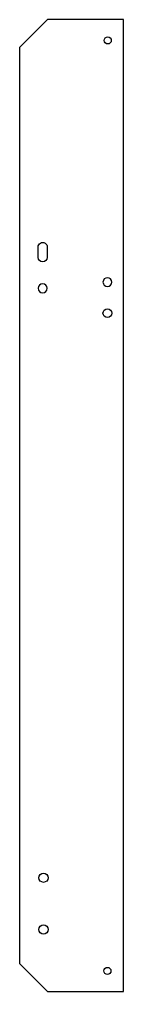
# Model space of a CAD drawing. Header units: millimetres. Extents: x 160 to 210, y -45 to 425.
import ezdxf

# ---------------------------------------------------------------- set-up
doc = ezdxf.new("R2010")
doc.units = ezdxf.units.MM
doc.layers.get('0').update_dxf_attribs({"linetype": 'CONTINUOUS'})

msp = doc.modelspace()

# ---------------------------------------------------------------- linework, layer by layer
msp.add_lwpolyline([(160.2, -31.5), (173.7, -45), (210.2, -45), (210.2, 425), (173.7, 425), (160.2, 411.5)], close=True)
msp.add_lwpolyline([(169.2, 309.98), (169.15, 314.96, -1.020158), (173.55, 314.96), (173.5, 309.98, -0.990071)], format="xyb", close=True)
for centre, radius in [((202.65, 414.83), 1.7), ((202.5, 283), 2.15), ((171.74, 10), 2.2), ((171.74, -15), 2.2), ((202.5, -35.01), 1.7)]:
    msp.add_circle(centre, radius)
at = {"extrusion": (-2.92821e-15, 0, -1)}
for centre, radius in [((-171.35, 295), 2.2), ((-202.5, 298), 2.15)]:
    msp.add_circle(centre, radius, dxfattribs=at)

doc.saveas('drawing.dxf')
